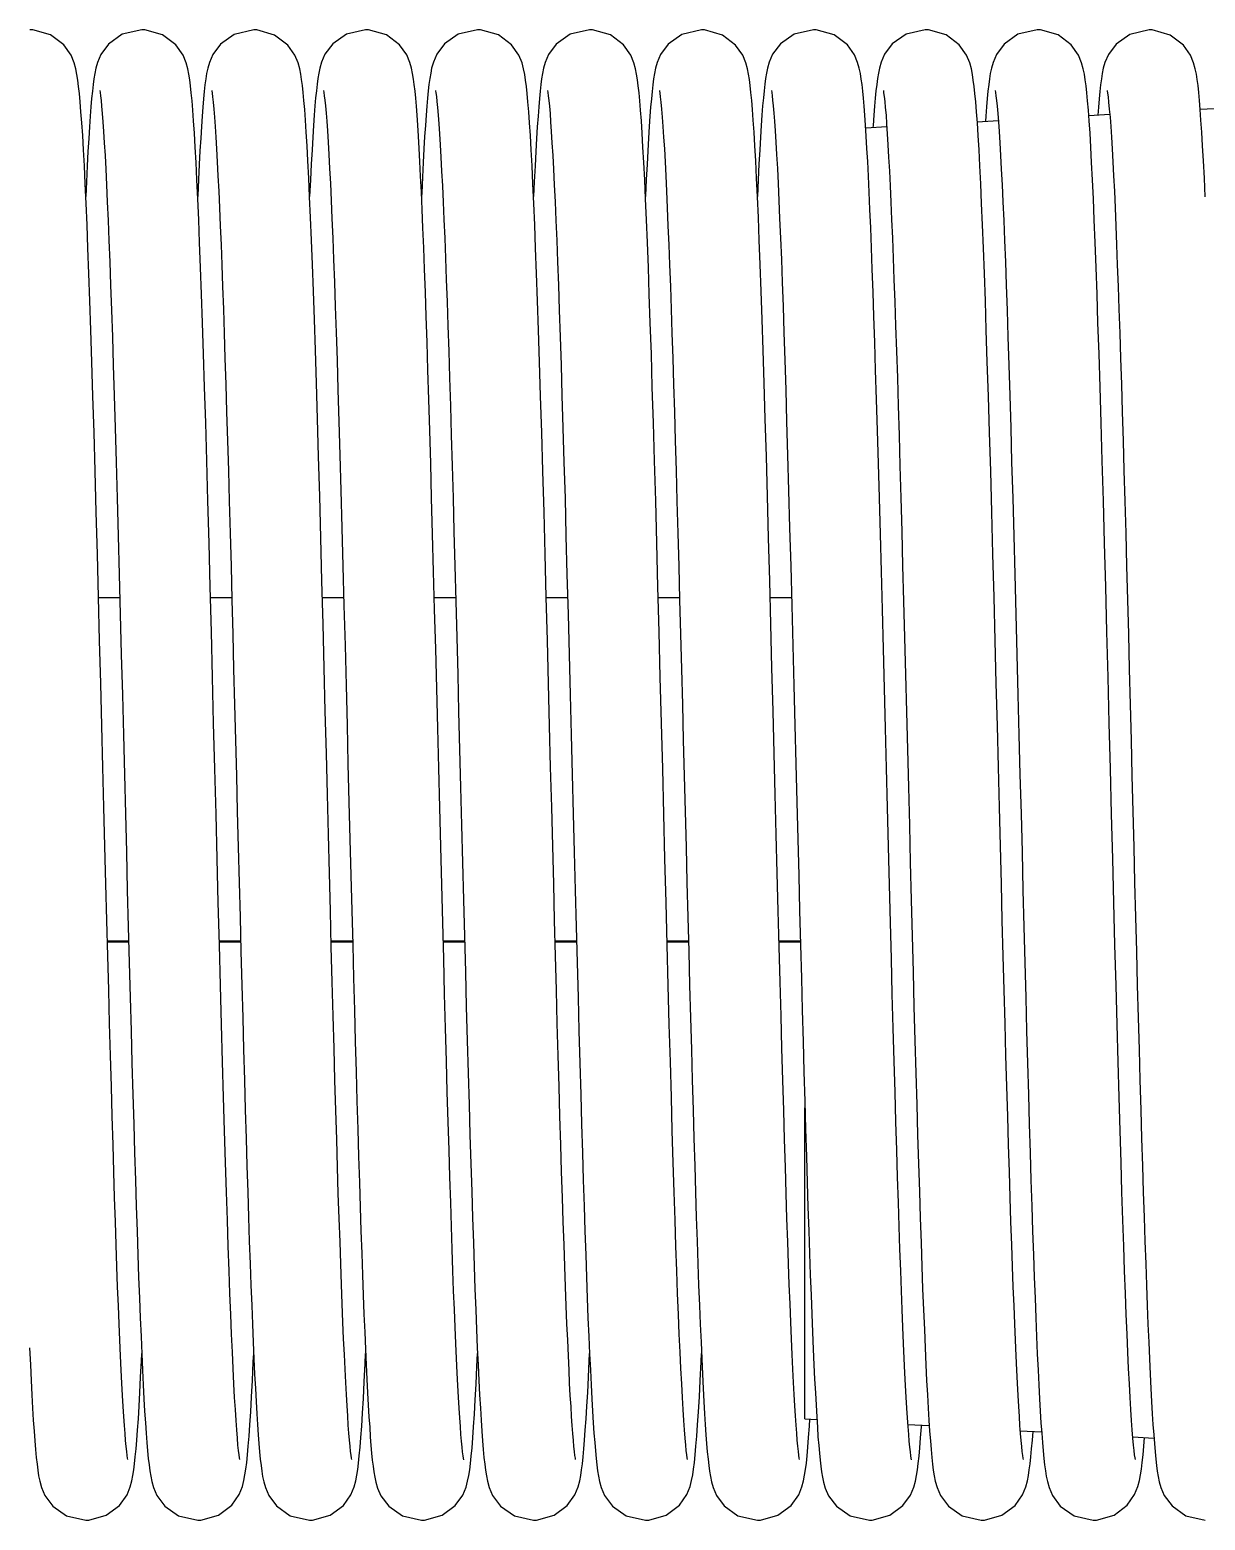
# Model space of a CAD drawing. Header units: millimetres. Extents: x 21899 to 38731, y -5425 to 3612.
# Drawn here: x 32028.3 to 32112.3, y 3128.8 to 3235.3 of the extents above; entities that cross this region are included whole.
import ezdxf

# ---------------------------------------------------------------- set-up
doc = ezdxf.new("R2010")
doc.units = ezdxf.units.MM

msp = doc.modelspace()

# ---------------------------------------------------------------- linework, layer by layer
at = {"color": 7, "linetype": 'Continuous'}
for p, q in [((32104.02, 3229.13), (32105.52, 3229.21)), ((32111.99, 3229.57), (32113.48, 3229.65)), ((32088.08, 3228.24), (32089.59, 3228.33)), ((32096.05, 3228.68), (32097.56, 3228.77)), ((32096.66, 3229.07), (32096.63, 3228.72)), ((32033.25, 3194.69), (32034.78, 3194.69)), ((32041.25, 3194.69), (32042.78, 3194.69)), ((32049.25, 3194.69), (32050.78, 3194.69)), ((32057.25, 3194.69), (32058.78, 3194.69)), ((32065.25, 3194.69), (32066.78, 3194.69)), ((32073.25, 3194.69), (32074.78, 3194.69)), ((32081.25, 3194.69), (32082.78, 3194.69)), ((32033.88, 3170.08), (32035.41, 3170.08)), ((32041.88, 3170.08), (32043.41, 3170.08)), ((32049.88, 3170.08), (32051.41, 3170.08)), ((32057.88, 3170.08), (32059.41, 3170.08)), ((32065.88, 3170.08), (32067.41, 3170.08)), ((32073.88, 3170.08), (32075.41, 3170.08)), ((32081.88, 3170.08), (32083.41, 3170.08)), ((32083.74, 3136), (32083.74, 3158.22)), ((32083.74, 3136), (32084.59, 3135.95)), ((32084, 3134.66), (32084.06, 3135.47)), ((32084.06, 3135.47), (32084.09, 3135.98)), ((32091.1, 3135.59), (32092.62, 3135.51)), ((32099.13, 3135.14), (32100.65, 3135.06)), ((32099.99, 3134.47), (32100.04, 3135.09)), ((32107.17, 3134.7), (32108.68, 3134.61))]:
    msp.add_line(p, q, dxfattribs=at)
at = {"color": 9, "linetype": 'Continuous'}
for p, q in [((32033.88, 3170.15), (32035.41, 3170.15)), ((32041.88, 3170.15), (32043.41, 3170.15)), ((32049.88, 3170.15), (32051.41, 3170.15)), ((32057.88, 3170.15), (32059.41, 3170.15)), ((32065.88, 3170.15), (32067.41, 3170.15)), ((32073.88, 3170.15), (32075.41, 3170.15)), ((32081.88, 3170.15), (32083.41, 3170.15))]:
    msp.add_line(p, q, dxfattribs=at)
at = {"color": 7, "linetype": 'Continuous'}
for points in [[(32035.35, 3133.08), (32035.33, 3133.18), (32035.3, 3133.38), (32035.27, 3133.66), (32035.23, 3134.02), (32035.19, 3134.45), (32035.15, 3134.95), (32035.1, 3135.52), (32035.06, 3136.16), (32035.02, 3136.88), (32034.97, 3137.67), (32034.92, 3138.53), (32034.88, 3139.48), (32034.83, 3140.5), (32034.78, 3141.61), (32034.73, 3142.79), (32034.68, 3144.07), (32034.62, 3145.43), (32034.57, 3146.88), (32034.52, 3148.42), (32034.46, 3150.07), (32034.4, 3151.81), (32034.35, 3153.64), (32034.29, 3155.58), (32034.23, 3157.61), (32034.17, 3159.74), (32034.1, 3161.95), (32034.04, 3164.24), (32033.98, 3166.62), (32033.91, 3169.07), (32033.84, 3171.6), (32033.78, 3174.22), (32033.71, 3176.91), (32033.64, 3179.7), (32033.56, 3182.56), (32033.49, 3185.51), (32033.41, 3188.53), (32033.33, 3191.61), (32033.25, 3194.71), (32033.17, 3197.78), (32033.09, 3200.79), (32033.01, 3203.7), (32032.93, 3206.47), (32032.85, 3209.08), (32032.77, 3211.52), (32032.7, 3213.78), (32032.63, 3215.88), (32032.56, 3217.83), (32032.49, 3219.64), (32032.43, 3221.31), (32032.36, 3222.85), (32032.3, 3224.25), (32032.24, 3225.52), (32032.18, 3226.67), (32032.12, 3227.69), (32032.06, 3228.6), (32032, 3229.4), (32031.94, 3230.1), (32031.89, 3230.7), (32031.83, 3231.21), (32031.77, 3231.66), (32031.71, 3232.06), (32031.63, 3232.45), (32031.52, 3232.88), (32031.29, 3233.43), (32030.77, 3234.17), (32029.83, 3234.88), (32028.56, 3235.24), (32028.34, 3235.25)], [(32036.34, 3235.25), (32034.95, 3234.93), (32033.97, 3234.23), (32033.42, 3233.48), (32033.18, 3232.92), (32033.06, 3232.5), (32032.98, 3232.13), (32032.92, 3231.75), (32032.87, 3231.33), (32032.81, 3230.86), (32032.76, 3230.33), (32032.71, 3229.74), (32032.66, 3229.07)], [(32039.99, 3229.51), (32039.94, 3230.18), (32039.88, 3230.75), (32039.83, 3231.25), (32039.77, 3231.68), (32039.71, 3232.08), (32039.63, 3232.46), (32039.51, 3232.9), (32039.29, 3233.44), (32038.77, 3234.17), (32037.83, 3234.88), (32036.56, 3235.24), (32036.34, 3235.25)], [(32044.34, 3235.25), (32042.95, 3234.92), (32041.97, 3234.23), (32041.42, 3233.48), (32041.18, 3232.92), (32041.06, 3232.5), (32040.98, 3232.12), (32040.92, 3231.74), (32040.86, 3231.32), (32040.81, 3230.85), (32040.76, 3230.32), (32040.71, 3229.73), (32040.66, 3229.07)], [(32047.99, 3229.55), (32047.93, 3230.21), (32047.88, 3230.77), (32047.83, 3231.26), (32047.77, 3231.69), (32047.71, 3232.08), (32047.63, 3232.47), (32047.51, 3232.9), (32047.29, 3233.43), (32046.78, 3234.16), (32045.84, 3234.87), (32044.56, 3235.24), (32044.34, 3235.25)], [(32052.34, 3235.25), (32050.97, 3234.94), (32049.99, 3234.25), (32049.43, 3233.51), (32049.19, 3232.94), (32049.07, 3232.52), (32048.99, 3232.15), (32048.93, 3231.78), (32048.87, 3231.36), (32048.82, 3230.9), (32048.77, 3230.39), (32048.71, 3229.81), (32048.66, 3229.15)], [(32056.02, 3229.15), (32055.97, 3229.79), (32055.92, 3230.36), (32055.87, 3230.87), (32055.82, 3231.33), (32055.76, 3231.73), (32055.7, 3232.12), (32055.62, 3232.5), (32055.5, 3232.92), (32055.28, 3233.45), (32054.77, 3234.18), (32053.83, 3234.88), (32052.55, 3235.24), (32052.34, 3235.25)], [(32060.34, 3235.25), (32058.96, 3234.93), (32057.98, 3234.24), (32057.43, 3233.5), (32057.19, 3232.94), (32057.06, 3232.52), (32056.99, 3232.14), (32056.92, 3231.76), (32056.87, 3231.35), (32056.81, 3230.89), (32056.76, 3230.37), (32056.71, 3229.79), (32056.66, 3229.14)], [(32067.35, 3133.08), (32067.33, 3133.18), (32067.3, 3133.38), (32067.27, 3133.66), (32067.23, 3134.02), (32067.19, 3134.45), (32067.15, 3134.95), (32067.1, 3135.52), (32067.06, 3136.16), (32067.02, 3136.88), (32066.97, 3137.67), (32066.92, 3138.53), (32066.88, 3139.48), (32066.83, 3140.5), (32066.78, 3141.61), (32066.73, 3142.79), (32066.68, 3144.07), (32066.62, 3145.43), (32066.57, 3146.88), (32066.52, 3148.42), (32066.46, 3150.07), (32066.4, 3151.81), (32066.35, 3153.64), (32066.29, 3155.58), (32066.23, 3157.61), (32066.17, 3159.74), (32066.1, 3161.95), (32066.04, 3164.24), (32065.98, 3166.62), (32065.91, 3169.07), (32065.84, 3171.6), (32065.78, 3174.22), (32065.71, 3176.91), (32065.64, 3179.7), (32065.56, 3182.56), (32065.49, 3185.51), (32065.41, 3188.53), (32065.33, 3191.61), (32065.25, 3194.71), (32065.17, 3197.78), (32065.09, 3200.79), (32065.01, 3203.7), (32064.93, 3206.47), (32064.85, 3209.08), (32064.77, 3211.52), (32064.7, 3213.78), (32064.63, 3215.88), (32064.56, 3217.83), (32064.49, 3219.64), (32064.43, 3221.31), (32064.36, 3222.85), (32064.3, 3224.25), (32064.24, 3225.52), (32064.18, 3226.67), (32064.12, 3227.69), (32064.06, 3228.6), (32064, 3229.4), (32063.94, 3230.1), (32063.89, 3230.7), (32063.83, 3231.21), (32063.77, 3231.66), (32063.71, 3232.06), (32063.63, 3232.45), (32063.52, 3232.88), (32063.29, 3233.43), (32062.77, 3234.17), (32061.83, 3234.88), (32060.56, 3235.24), (32060.34, 3235.25)], [(32068.34, 3235.25), (32066.95, 3234.93), (32065.97, 3234.23), (32065.42, 3233.48), (32065.18, 3232.92), (32065.06, 3232.5), (32064.98, 3232.13), (32064.92, 3231.75), (32064.87, 3231.33), (32064.81, 3230.86), (32064.76, 3230.33), (32064.71, 3229.74), (32064.66, 3229.07)], [(32071.99, 3229.51), (32071.94, 3230.18), (32071.88, 3230.75), (32071.83, 3231.25), (32071.77, 3231.68), (32071.71, 3232.08), (32071.63, 3232.46), (32071.51, 3232.9), (32071.29, 3233.44), (32070.77, 3234.17), (32069.83, 3234.88), (32068.56, 3235.24), (32068.34, 3235.25)], [(32076.34, 3235.25), (32074.95, 3234.92), (32073.97, 3234.23), (32073.42, 3233.48), (32073.18, 3232.92), (32073.06, 3232.5), (32072.98, 3232.12), (32072.92, 3231.74), (32072.86, 3231.32), (32072.81, 3230.85), (32072.76, 3230.32), (32072.71, 3229.73), (32072.66, 3229.07)], [(32079.99, 3229.55), (32079.93, 3230.21), (32079.88, 3230.77), (32079.83, 3231.26), (32079.77, 3231.69), (32079.71, 3232.08), (32079.63, 3232.47), (32079.51, 3232.9), (32079.29, 3233.43), (32078.78, 3234.16), (32077.84, 3234.87), (32076.56, 3235.24), (32076.34, 3235.25)], [(32084.34, 3235.25), (32082.97, 3234.94), (32081.99, 3234.25), (32081.43, 3233.51), (32081.19, 3232.94), (32081.07, 3232.52), (32080.99, 3232.15), (32080.93, 3231.78), (32080.87, 3231.36), (32080.82, 3230.9), (32080.77, 3230.39), (32080.71, 3229.81), (32080.66, 3229.15)], [(32088.02, 3229.15), (32087.97, 3229.79), (32087.92, 3230.36), (32087.87, 3230.87), (32087.82, 3231.33), (32087.76, 3231.73), (32087.7, 3232.12), (32087.62, 3232.5), (32087.5, 3232.92), (32087.28, 3233.45), (32086.77, 3234.18), (32085.83, 3234.88), (32084.55, 3235.24), (32084.34, 3235.25)], [(32092.34, 3235.25), (32090.96, 3234.93), (32089.98, 3234.24), (32089.43, 3233.5), (32089.19, 3232.94), (32089.06, 3232.52), (32088.99, 3232.14), (32088.92, 3231.76), (32088.87, 3231.35), (32088.81, 3230.89), (32088.76, 3230.37), (32088.71, 3229.79), (32088.66, 3229.14)], [(32099.35, 3133.08), (32099.33, 3133.18), (32099.3, 3133.38), (32099.27, 3133.66), (32099.23, 3134.02), (32099.19, 3134.45), (32099.15, 3134.95), (32099.1, 3135.52), (32099.06, 3136.16), (32099.02, 3136.88), (32098.97, 3137.67), (32098.92, 3138.53), (32098.88, 3139.48), (32098.83, 3140.5), (32098.78, 3141.61), (32098.73, 3142.79), (32098.68, 3144.07), (32098.62, 3145.43), (32098.57, 3146.88), (32098.52, 3148.42), (32098.46, 3150.07), (32098.4, 3151.81), (32098.35, 3153.64), (32098.29, 3155.58), (32098.23, 3157.61), (32098.17, 3159.74), (32098.1, 3161.95), (32098.04, 3164.24), (32097.98, 3166.62), (32097.91, 3169.07), (32097.84, 3171.6), (32097.78, 3174.22), (32097.71, 3176.91), (32097.64, 3179.7), (32097.56, 3182.56), (32097.49, 3185.51), (32097.41, 3188.53), (32097.33, 3191.61), (32097.25, 3194.71), (32097.17, 3197.78), (32097.09, 3200.79), (32097.01, 3203.7), (32096.93, 3206.47), (32096.85, 3209.08), (32096.77, 3211.52), (32096.7, 3213.78), (32096.63, 3215.88), (32096.56, 3217.83), (32096.49, 3219.64), (32096.43, 3221.31), (32096.36, 3222.85), (32096.3, 3224.25), (32096.24, 3225.52), (32096.18, 3226.67), (32096.12, 3227.69), (32096.06, 3228.6), (32096, 3229.4), (32095.94, 3230.1), (32095.89, 3230.7), (32095.83, 3231.21), (32095.77, 3231.66), (32095.71, 3232.06), (32095.63, 3232.45), (32095.52, 3232.88), (32095.29, 3233.43), (32094.77, 3234.17), (32093.83, 3234.88), (32092.56, 3235.24), (32092.34, 3235.25)], [(32100.34, 3235.25), (32098.95, 3234.93), (32097.97, 3234.23), (32097.42, 3233.48), (32097.18, 3232.92), (32097.06, 3232.5), (32096.98, 3232.13), (32096.92, 3231.75), (32096.87, 3231.33), (32096.81, 3230.86), (32096.76, 3230.33), (32096.71, 3229.74), (32096.66, 3229.07)], [(32103.99, 3229.51), (32103.94, 3230.18), (32103.88, 3230.75), (32103.83, 3231.25), (32103.77, 3231.68), (32103.71, 3232.08), (32103.63, 3232.46), (32103.51, 3232.9), (32103.29, 3233.44), (32102.77, 3234.17), (32101.83, 3234.88), (32100.56, 3235.24), (32100.34, 3235.25)], [(32108.34, 3235.25), (32106.95, 3234.92), (32105.97, 3234.23), (32105.42, 3233.48), (32105.18, 3232.92), (32105.06, 3232.5), (32104.98, 3232.12), (32104.92, 3231.74), (32104.86, 3231.32), (32104.81, 3230.85), (32104.76, 3230.32), (32104.71, 3229.73), (32104.67, 3229.16)], [(32111.99, 3229.55), (32111.93, 3230.21), (32111.88, 3230.77), (32111.83, 3231.26), (32111.77, 3231.69), (32111.71, 3232.08), (32111.63, 3232.47), (32111.51, 3232.9), (32111.29, 3233.43), (32110.78, 3234.16), (32109.84, 3234.87), (32108.56, 3235.24), (32108.34, 3235.25)], [(32033.34, 3230.92), (32033.34, 3230.91), (32033.36, 3230.77), (32033.39, 3230.54), (32033.43, 3230.21), (32033.47, 3229.79), (32033.52, 3229.28), (32033.56, 3228.68), (32033.61, 3227.98), (32033.66, 3227.18), (32033.72, 3226.28), (32033.77, 3225.28), (32033.82, 3224.18), (32033.88, 3222.96), (32033.94, 3221.63), (32034, 3220.2), (32034.06, 3218.66), (32034.12, 3217), (32034.18, 3215.22), (32034.24, 3213.32), (32034.31, 3211.29), (32034.37, 3209.12), (32034.44, 3206.81), (32034.51, 3204.36), (32034.59, 3201.78), (32034.66, 3199.1), (32034.73, 3196.32), (32034.81, 3193.49), (32034.88, 3190.62), (32034.96, 3187.74), (32035.03, 3184.87), (32035.1, 3182.03), (32035.18, 3179.23), (32035.25, 3176.48), (32035.31, 3173.78), (32035.38, 3171.15), (32035.45, 3168.59), (32035.52, 3166.11), (32035.58, 3163.72), (32035.64, 3161.4), (32035.71, 3159.18), (32035.77, 3157.04), (32035.83, 3155), (32035.89, 3153.04), (32035.95, 3151.18), (32036.01, 3149.4), (32036.07, 3147.72), (32036.12, 3146.12), (32036.18, 3144.62), (32036.23, 3143.2), (32036.29, 3141.88), (32036.34, 3140.64), (32036.4, 3139.48), (32036.45, 3138.42), (32036.5, 3137.43), (32036.55, 3136.53), (32036.6, 3135.71), (32036.66, 3134.97)], [(32041.34, 3230.92), (32041.34, 3230.9), (32041.37, 3230.73), (32041.4, 3230.45), (32041.44, 3230.07), (32041.49, 3229.58), (32041.54, 3229.01), (32041.59, 3228.34), (32041.64, 3227.59), (32041.69, 3226.75), (32041.74, 3225.82), (32041.79, 3224.81), (32041.85, 3223.71), (32041.9, 3222.52), (32041.95, 3221.25), (32042.01, 3219.89), (32042.06, 3218.45), (32042.12, 3216.91), (32042.18, 3215.29), (32042.23, 3213.58), (32042.29, 3211.79), (32042.35, 3209.91), (32042.41, 3207.94), (32042.47, 3205.89), (32042.53, 3203.76), (32042.59, 3201.56), (32042.66, 3199.27), (32042.72, 3196.92), (32042.78, 3194.52), (32042.85, 3192.06), (32042.91, 3189.56), (32042.98, 3187.04), (32043.04, 3184.49), (32043.11, 3181.94), (32043.17, 3179.38), (32043.24, 3176.84), (32043.3, 3174.32), (32043.37, 3171.83), (32043.43, 3169.38), (32043.49, 3166.99), (32043.56, 3164.65), (32043.62, 3162.38), (32043.68, 3160.19), (32043.74, 3158.07), (32043.8, 3156.03), (32043.86, 3154.07), (32043.92, 3152.19), (32043.97, 3150.4), (32044.03, 3148.69), (32044.09, 3147.08), (32044.14, 3145.55), (32044.2, 3144.1), (32044.25, 3142.75), (32044.31, 3141.48), (32044.36, 3140.29), (32044.41, 3139.19), (32044.46, 3138.17), (32044.51, 3137.23), (32044.56, 3136.36), (32044.61, 3135.58), (32044.66, 3134.86)], [(32049.34, 3230.91), (32049.34, 3230.91), (32049.36, 3230.78), (32049.39, 3230.54), (32049.43, 3230.22), (32049.47, 3229.81), (32049.51, 3229.3), (32049.56, 3228.71), (32049.61, 3228.02), (32049.66, 3227.23), (32049.71, 3226.34), (32049.77, 3225.35), (32049.82, 3224.26), (32049.88, 3223.06), (32049.93, 3221.76), (32049.99, 3220.35), (32050.05, 3218.83), (32050.11, 3217.21), (32050.17, 3215.47), (32050.23, 3213.62), (32050.3, 3211.64), (32050.36, 3209.52), (32050.43, 3207.27), (32050.5, 3204.86), (32050.57, 3202.32), (32050.64, 3199.67), (32050.72, 3196.92), (32050.79, 3194.11), (32050.87, 3191.26), (32050.94, 3188.4), (32051.01, 3185.57), (32051.08, 3182.79), (32051.15, 3180.07), (32051.22, 3177.41), (32051.29, 3174.83), (32051.35, 3172.31), (32051.42, 3169.87), (32051.48, 3167.49), (32051.54, 3165.19), (32051.6, 3162.95), (32051.66, 3160.79), (32051.72, 3158.7), (32051.78, 3156.69), (32051.84, 3154.75), (32051.9, 3152.89), (32051.95, 3151.12), (32052.01, 3149.42), (32052.06, 3147.81), (32052.12, 3146.28), (32052.17, 3144.83), (32052.22, 3143.47), (32052.28, 3142.19), (32052.33, 3140.98), (32052.38, 3139.86), (32052.43, 3138.82), (32052.48, 3137.85), (32052.53, 3136.96), (32052.58, 3136.14), (32052.63, 3135.39), (32052.67, 3134.71), (32052.72, 3134.09), (32052.77, 3133.54), (32052.82, 3133.04), (32052.87, 3132.6), (32052.93, 3132.2), (32052.99, 3131.83), (32053.07, 3131.46), (32053.19, 3131.05), (32053.43, 3130.49), (32053.99, 3129.75), (32054.97, 3129.06), (32056.34, 3128.75)], [(32057.34, 3230.92), (32057.34, 3230.9), (32057.36, 3230.74), (32057.4, 3230.48), (32057.44, 3230.13), (32057.48, 3229.69), (32057.53, 3229.15), (32057.57, 3228.53), (32057.62, 3227.82), (32057.67, 3227.03), (32057.72, 3226.14), (32057.77, 3225.16), (32057.83, 3224.1), (32057.88, 3222.94), (32057.93, 3221.69), (32057.99, 3220.35), (32058.05, 3218.93), (32058.1, 3217.41), (32058.16, 3215.8), (32058.22, 3214.09), (32058.28, 3212.29), (32058.34, 3210.39), (32058.4, 3208.39), (32058.46, 3206.29), (32058.52, 3204.09), (32058.59, 3201.8), (32058.65, 3199.41), (32058.72, 3196.95), (32058.78, 3194.42), (32058.85, 3191.83), (32058.92, 3189.19), (32058.99, 3186.52), (32059.06, 3183.82), (32059.13, 3181.12), (32059.2, 3178.42), (32059.26, 3175.74), (32059.33, 3173.09), (32059.4, 3170.48), (32059.47, 3167.93), (32059.53, 3165.44), (32059.6, 3163.02), (32059.66, 3160.69), (32059.73, 3158.45), (32059.79, 3156.29), (32059.85, 3154.22), (32059.92, 3152.24), (32059.98, 3150.36), (32060.04, 3148.57), (32060.1, 3146.88), (32060.15, 3145.28), (32060.21, 3143.78), (32060.27, 3142.38), (32060.32, 3141.07), (32060.38, 3139.85), (32060.43, 3138.73), (32060.49, 3137.7), (32060.54, 3136.75), (32060.59, 3135.89), (32060.65, 3135.11), (32060.7, 3134.42)], [(32065.34, 3230.92), (32065.34, 3230.91), (32065.36, 3230.77), (32065.39, 3230.54), (32065.43, 3230.21), (32065.47, 3229.79), (32065.52, 3229.28), (32065.56, 3228.68), (32065.61, 3227.98), (32065.66, 3227.18), (32065.72, 3226.28), (32065.77, 3225.28), (32065.82, 3224.18), (32065.88, 3222.96), (32065.94, 3221.63), (32066, 3220.2), (32066.06, 3218.66), (32066.12, 3217), (32066.18, 3215.22), (32066.24, 3213.32), (32066.31, 3211.29), (32066.37, 3209.12), (32066.44, 3206.81), (32066.51, 3204.36), (32066.59, 3201.78), (32066.66, 3199.1), (32066.73, 3196.32), (32066.81, 3193.49), (32066.88, 3190.62), (32066.96, 3187.74), (32067.03, 3184.87), (32067.1, 3182.03), (32067.18, 3179.23), (32067.25, 3176.48), (32067.31, 3173.78), (32067.38, 3171.15), (32067.45, 3168.59), (32067.52, 3166.11), (32067.58, 3163.72), (32067.64, 3161.4), (32067.71, 3159.18), (32067.77, 3157.04), (32067.83, 3155), (32067.89, 3153.04), (32067.95, 3151.18), (32068.01, 3149.4), (32068.07, 3147.72), (32068.12, 3146.12), (32068.18, 3144.62), (32068.23, 3143.2), (32068.29, 3141.88), (32068.34, 3140.64), (32068.4, 3139.48), (32068.45, 3138.42), (32068.5, 3137.43), (32068.55, 3136.53), (32068.6, 3135.71), (32068.66, 3134.97)], [(32073.34, 3230.92), (32073.34, 3230.9), (32073.37, 3230.73), (32073.4, 3230.45), (32073.44, 3230.07), (32073.49, 3229.58), (32073.54, 3229.01), (32073.59, 3228.34), (32073.64, 3227.59), (32073.69, 3226.75), (32073.74, 3225.82), (32073.79, 3224.81), (32073.85, 3223.71), (32073.9, 3222.52), (32073.95, 3221.25), (32074.01, 3219.89), (32074.06, 3218.45), (32074.12, 3216.91), (32074.18, 3215.29), (32074.23, 3213.58), (32074.29, 3211.79), (32074.35, 3209.91), (32074.41, 3207.94), (32074.47, 3205.89), (32074.53, 3203.76), (32074.59, 3201.56), (32074.66, 3199.27), (32074.72, 3196.92), (32074.78, 3194.52), (32074.85, 3192.06), (32074.91, 3189.56), (32074.98, 3187.04), (32075.04, 3184.49), (32075.11, 3181.94), (32075.17, 3179.38), (32075.24, 3176.84), (32075.3, 3174.32), (32075.37, 3171.83), (32075.43, 3169.38), (32075.49, 3166.99), (32075.56, 3164.65), (32075.62, 3162.38), (32075.68, 3160.19), (32075.74, 3158.07), (32075.8, 3156.03), (32075.86, 3154.07), (32075.92, 3152.19), (32075.97, 3150.4), (32076.03, 3148.69), (32076.09, 3147.08), (32076.14, 3145.55), (32076.2, 3144.1), (32076.25, 3142.75), (32076.31, 3141.48), (32076.36, 3140.29), (32076.41, 3139.19), (32076.46, 3138.17), (32076.51, 3137.23), (32076.56, 3136.36), (32076.61, 3135.58), (32076.66, 3134.86)], [(32081.34, 3230.91), (32081.34, 3230.91), (32081.36, 3230.78), (32081.39, 3230.54), (32081.43, 3230.22), (32081.47, 3229.81), (32081.51, 3229.3), (32081.56, 3228.71), (32081.61, 3228.02), (32081.66, 3227.23), (32081.71, 3226.34), (32081.77, 3225.35), (32081.82, 3224.26), (32081.88, 3223.06), (32081.93, 3221.76), (32081.99, 3220.35), (32082.05, 3218.83), (32082.11, 3217.21), (32082.17, 3215.47), (32082.23, 3213.62), (32082.3, 3211.64), (32082.36, 3209.52), (32082.43, 3207.27), (32082.5, 3204.86), (32082.57, 3202.32), (32082.64, 3199.67), (32082.72, 3196.92), (32082.79, 3194.11), (32082.87, 3191.26), (32082.94, 3188.4), (32083.01, 3185.57), (32083.08, 3182.79), (32083.15, 3180.07), (32083.22, 3177.41), (32083.29, 3174.83), (32083.35, 3172.31), (32083.42, 3169.87), (32083.48, 3167.49), (32083.54, 3165.19), (32083.6, 3162.95), (32083.66, 3160.79), (32083.72, 3158.7)], [(32089.34, 3230.92), (32089.34, 3230.9), (32089.36, 3230.74), (32089.4, 3230.48), (32089.44, 3230.13), (32089.48, 3229.69), (32089.53, 3229.15), (32089.57, 3228.53), (32089.62, 3227.82), (32089.67, 3227.03), (32089.72, 3226.14), (32089.77, 3225.16), (32089.83, 3224.1), (32089.88, 3222.94), (32089.93, 3221.69), (32089.99, 3220.35), (32090.05, 3218.93), (32090.1, 3217.41), (32090.16, 3215.8), (32090.22, 3214.09), (32090.28, 3212.29), (32090.34, 3210.39), (32090.4, 3208.39), (32090.46, 3206.29), (32090.52, 3204.09), (32090.59, 3201.8), (32090.65, 3199.41), (32090.72, 3196.95), (32090.78, 3194.42), (32090.85, 3191.83), (32090.92, 3189.19), (32090.99, 3186.52), (32091.06, 3183.82), (32091.13, 3181.12), (32091.2, 3178.42), (32091.26, 3175.74), (32091.33, 3173.09), (32091.4, 3170.48), (32091.47, 3167.93), (32091.53, 3165.44), (32091.6, 3163.02), (32091.66, 3160.69), (32091.73, 3158.45), (32091.79, 3156.29), (32091.85, 3154.22), (32091.92, 3152.24), (32091.98, 3150.36), (32092.04, 3148.57), (32092.1, 3146.88), (32092.15, 3145.28), (32092.21, 3143.78), (32092.27, 3142.38), (32092.32, 3141.07), (32092.38, 3139.85), (32092.43, 3138.73), (32092.49, 3137.7), (32092.54, 3136.75), (32092.59, 3135.89), (32092.65, 3135.11), (32092.7, 3134.42)], [(32097.34, 3230.92), (32097.34, 3230.91), (32097.36, 3230.77), (32097.39, 3230.54), (32097.43, 3230.21), (32097.47, 3229.79), (32097.52, 3229.28), (32097.56, 3228.68), (32097.61, 3227.98), (32097.66, 3227.18), (32097.72, 3226.28), (32097.77, 3225.28), (32097.82, 3224.18), (32097.88, 3222.96), (32097.94, 3221.63), (32098, 3220.2), (32098.06, 3218.66), (32098.12, 3217), (32098.18, 3215.22), (32098.24, 3213.32), (32098.31, 3211.29), (32098.37, 3209.12), (32098.44, 3206.81), (32098.51, 3204.36), (32098.59, 3201.78), (32098.66, 3199.1), (32098.73, 3196.32), (32098.81, 3193.49), (32098.88, 3190.62), (32098.96, 3187.74), (32099.03, 3184.87), (32099.1, 3182.03), (32099.18, 3179.23), (32099.25, 3176.48), (32099.31, 3173.78), (32099.38, 3171.15), (32099.45, 3168.59), (32099.52, 3166.11), (32099.58, 3163.72), (32099.64, 3161.4), (32099.71, 3159.18), (32099.77, 3157.04), (32099.83, 3155), (32099.89, 3153.04), (32099.95, 3151.18), (32100.01, 3149.4), (32100.07, 3147.72), (32100.12, 3146.12), (32100.18, 3144.62), (32100.23, 3143.2), (32100.29, 3141.88), (32100.34, 3140.64), (32100.4, 3139.48), (32100.45, 3138.42), (32100.5, 3137.43), (32100.55, 3136.53), (32100.6, 3135.71), (32100.66, 3134.97)], [(32105.34, 3230.92), (32105.34, 3230.9), (32105.37, 3230.73), (32105.4, 3230.45), (32105.44, 3230.07), (32105.49, 3229.58), (32105.54, 3229.01), (32105.59, 3228.34), (32105.64, 3227.59), (32105.69, 3226.75), (32105.74, 3225.82), (32105.79, 3224.81), (32105.85, 3223.71), (32105.9, 3222.52), (32105.95, 3221.25), (32106.01, 3219.89), (32106.06, 3218.45), (32106.12, 3216.91), (32106.18, 3215.29), (32106.23, 3213.58), (32106.29, 3211.79), (32106.35, 3209.91), (32106.41, 3207.94), (32106.47, 3205.89), (32106.53, 3203.76), (32106.59, 3201.56), (32106.66, 3199.27), (32106.72, 3196.92), (32106.78, 3194.52), (32106.85, 3192.06), (32106.91, 3189.56), (32106.98, 3187.04), (32107.04, 3184.49), (32107.11, 3181.94), (32107.17, 3179.38), (32107.24, 3176.84), (32107.3, 3174.32), (32107.37, 3171.83), (32107.43, 3169.38), (32107.49, 3166.99), (32107.56, 3164.65), (32107.62, 3162.38), (32107.68, 3160.19), (32107.74, 3158.07), (32107.8, 3156.03), (32107.86, 3154.07), (32107.92, 3152.19), (32107.97, 3150.4), (32108.03, 3148.69), (32108.09, 3147.08), (32108.14, 3145.55), (32108.2, 3144.1), (32108.25, 3142.75), (32108.31, 3141.48), (32108.36, 3140.29), (32108.41, 3139.19), (32108.46, 3138.17), (32108.51, 3137.23), (32108.56, 3136.36), (32108.61, 3135.58), (32108.66, 3134.86)], [(32043.35, 3133.08), (32043.33, 3133.2), (32043.3, 3133.41), (32043.26, 3133.72), (32043.22, 3134.12), (32043.18, 3134.61), (32043.13, 3135.2), (32043.08, 3135.88), (32043.03, 3136.65), (32042.98, 3137.52), (32042.93, 3138.5), (32042.87, 3139.58), (32042.82, 3140.76), (32042.76, 3142.05), (32042.7, 3143.45), (32042.64, 3144.96), (32042.58, 3146.58), (32042.52, 3148.33), (32042.46, 3150.2), (32042.39, 3152.19), (32042.33, 3154.32), (32042.26, 3156.58), (32042.19, 3158.97), (32042.12, 3161.5), (32042.04, 3164.16), (32041.97, 3166.95), (32041.89, 3169.87), (32041.81, 3172.9), (32041.73, 3176.02), (32041.65, 3179.2), (32041.57, 3182.44), (32041.48, 3185.71), (32041.4, 3188.99), (32041.32, 3192.24), (32041.23, 3195.45), (32041.15, 3198.57), (32041.07, 3201.58), (32040.99, 3204.45), (32040.91, 3207.17), (32040.83, 3209.72), (32040.76, 3212.1), (32040.68, 3214.31), (32040.61, 3216.36), (32040.55, 3218.27), (32040.48, 3220.04), (32040.41, 3221.67), (32040.35, 3223.16), (32040.29, 3224.53), (32040.22, 3225.76), (32040.16, 3226.87), (32040.11, 3227.86), (32040.05, 3228.74), (32039.99, 3229.51)], [(32051.35, 3133.08), (32051.33, 3133.19), (32051.3, 3133.39), (32051.27, 3133.67), (32051.23, 3134.03), (32051.19, 3134.47), (32051.15, 3134.97), (32051.1, 3135.55), (32051.06, 3136.2), (32051.01, 3136.92), (32050.97, 3137.72), (32050.92, 3138.6), (32050.87, 3139.55), (32050.82, 3140.59), (32050.77, 3141.71), (32050.72, 3142.91), (32050.67, 3144.21), (32050.62, 3145.59), (32050.56, 3147.07), (32050.51, 3148.65), (32050.45, 3150.32), (32050.39, 3152.1), (32050.34, 3153.98), (32050.28, 3155.95), (32050.22, 3158.03), (32050.15, 3160.19), (32050.09, 3162.45), (32050.03, 3164.79), (32049.96, 3167.21), (32049.89, 3169.71), (32049.83, 3172.3), (32049.76, 3174.98), (32049.69, 3177.75), (32049.61, 3180.6), (32049.54, 3183.54), (32049.46, 3186.56), (32049.38, 3189.65), (32049.3, 3192.77), (32049.22, 3195.88), (32049.14, 3198.94), (32049.06, 3201.92), (32048.98, 3204.77), (32048.9, 3207.46), (32048.82, 3209.99), (32048.75, 3212.35), (32048.68, 3214.54), (32048.61, 3216.58), (32048.54, 3218.47), (32048.47, 3220.22), (32048.41, 3221.84), (32048.34, 3223.31), (32048.28, 3224.66), (32048.22, 3225.88), (32048.16, 3226.97), (32048.1, 3227.94), (32048.04, 3228.8), (32047.99, 3229.55)], [(32048.66, 3229.15), (32048.61, 3228.41), (32048.56, 3227.59), (32048.51, 3226.68), (32048.45, 3225.66), (32048.4, 3224.54), (32048.34, 3223.33)], [(32059.35, 3133.07), (32059.33, 3133.18), (32059.3, 3133.36), (32059.27, 3133.63), (32059.23, 3133.98), (32059.19, 3134.4), (32059.15, 3134.88), (32059.11, 3135.44), (32059.07, 3136.06), (32059.02, 3136.76), (32058.98, 3137.53), (32058.93, 3138.37), (32058.88, 3139.29), (32058.84, 3140.3), (32058.79, 3141.38), (32058.74, 3142.55), (32058.69, 3143.8), (32058.63, 3145.15), (32058.58, 3146.58), (32058.53, 3148.11), (32058.47, 3149.73), (32058.42, 3151.45), (32058.36, 3153.27), (32058.3, 3155.19), (32058.24, 3157.21), (32058.18, 3159.33), (32058.11, 3161.56), (32058.05, 3163.9), (32057.98, 3166.33), (32057.92, 3168.86), (32057.85, 3171.47), (32057.78, 3174.15), (32057.71, 3176.89), (32057.64, 3179.68), (32057.57, 3182.5), (32057.49, 3185.35), (32057.42, 3188.19), (32057.35, 3191.02), (32057.27, 3193.82), (32057.2, 3196.55), (32057.13, 3199.22), (32057.06, 3201.8), (32056.99, 3204.27), (32056.92, 3206.62), (32056.86, 3208.84), (32056.79, 3210.94), (32056.73, 3212.92), (32056.67, 3214.77), (32056.61, 3216.51), (32056.55, 3218.15), (32056.49, 3219.68), (32056.44, 3221.1), (32056.38, 3222.42), (32056.33, 3223.65), (32056.27, 3224.79), (32056.22, 3225.83), (32056.17, 3226.78), (32056.12, 3227.65), (32056.07, 3228.44), (32056.02, 3229.15)], [(32056.66, 3229.14), (32056.61, 3228.42), (32056.56, 3227.62), (32056.51, 3226.74), (32056.46, 3225.77), (32056.41, 3224.72), (32056.35, 3223.58), (32056.34, 3223.33)], [(32075.35, 3133.08), (32075.33, 3133.2), (32075.3, 3133.41), (32075.26, 3133.72), (32075.22, 3134.12), (32075.18, 3134.61), (32075.13, 3135.2), (32075.08, 3135.88), (32075.03, 3136.65), (32074.98, 3137.52), (32074.93, 3138.5), (32074.87, 3139.58), (32074.82, 3140.76), (32074.76, 3142.05), (32074.7, 3143.45), (32074.64, 3144.96), (32074.58, 3146.58), (32074.52, 3148.33), (32074.46, 3150.2), (32074.39, 3152.19), (32074.33, 3154.32), (32074.26, 3156.58), (32074.19, 3158.97), (32074.12, 3161.5), (32074.04, 3164.16), (32073.97, 3166.95), (32073.89, 3169.87), (32073.81, 3172.9), (32073.73, 3176.02), (32073.65, 3179.2), (32073.57, 3182.44), (32073.48, 3185.71), (32073.4, 3188.99), (32073.32, 3192.24), (32073.23, 3195.45), (32073.15, 3198.57), (32073.07, 3201.58), (32072.99, 3204.45), (32072.91, 3207.17), (32072.83, 3209.72), (32072.76, 3212.1), (32072.68, 3214.31), (32072.61, 3216.36), (32072.55, 3218.27), (32072.48, 3220.04), (32072.41, 3221.67), (32072.35, 3223.16), (32072.29, 3224.53), (32072.22, 3225.76), (32072.16, 3226.87), (32072.11, 3227.86), (32072.05, 3228.74), (32071.99, 3229.51)], [(32083.35, 3133.08), (32083.33, 3133.19), (32083.3, 3133.39), (32083.27, 3133.67), (32083.23, 3134.03), (32083.19, 3134.47), (32083.15, 3134.97), (32083.1, 3135.55), (32083.06, 3136.2), (32083.01, 3136.92), (32082.97, 3137.72), (32082.92, 3138.6), (32082.87, 3139.55), (32082.82, 3140.59), (32082.77, 3141.71), (32082.72, 3142.91), (32082.67, 3144.21), (32082.62, 3145.59), (32082.56, 3147.07), (32082.51, 3148.65), (32082.45, 3150.32), (32082.39, 3152.1), (32082.34, 3153.98), (32082.28, 3155.95), (32082.22, 3158.03), (32082.15, 3160.19), (32082.09, 3162.45), (32082.03, 3164.79), (32081.96, 3167.21), (32081.89, 3169.71), (32081.83, 3172.3), (32081.76, 3174.98), (32081.69, 3177.75), (32081.61, 3180.6), (32081.54, 3183.54), (32081.46, 3186.56), (32081.38, 3189.65), (32081.3, 3192.77), (32081.22, 3195.88), (32081.14, 3198.94), (32081.06, 3201.92), (32080.98, 3204.77), (32080.9, 3207.46), (32080.82, 3209.99), (32080.75, 3212.35), (32080.68, 3214.54), (32080.61, 3216.58), (32080.54, 3218.47), (32080.47, 3220.22), (32080.41, 3221.84), (32080.34, 3223.31), (32080.28, 3224.66), (32080.22, 3225.88), (32080.16, 3226.97), (32080.1, 3227.94), (32080.04, 3228.8), (32079.99, 3229.55)], [(32080.66, 3229.15), (32080.61, 3228.41), (32080.56, 3227.59), (32080.51, 3226.68), (32080.45, 3225.66), (32080.4, 3224.54), (32080.34, 3223.33)], [(32091.35, 3133.07), (32091.33, 3133.18), (32091.3, 3133.36), (32091.27, 3133.63), (32091.23, 3133.98), (32091.19, 3134.4), (32091.15, 3134.88), (32091.11, 3135.44), (32091.07, 3136.06), (32091.02, 3136.76), (32090.98, 3137.53), (32090.93, 3138.37), (32090.88, 3139.29), (32090.84, 3140.3), (32090.79, 3141.38), (32090.74, 3142.55), (32090.69, 3143.8), (32090.63, 3145.15), (32090.58, 3146.58), (32090.53, 3148.11), (32090.47, 3149.73), (32090.42, 3151.45), (32090.36, 3153.27), (32090.3, 3155.19), (32090.24, 3157.21), (32090.18, 3159.33), (32090.11, 3161.56), (32090.05, 3163.9), (32089.98, 3166.33), (32089.92, 3168.86), (32089.85, 3171.47), (32089.78, 3174.15), (32089.71, 3176.89), (32089.64, 3179.68), (32089.57, 3182.5), (32089.49, 3185.35), (32089.42, 3188.19), (32089.35, 3191.02), (32089.27, 3193.82), (32089.2, 3196.55), (32089.13, 3199.22), (32089.06, 3201.8), (32088.99, 3204.27), (32088.92, 3206.62), (32088.86, 3208.84), (32088.79, 3210.94), (32088.73, 3212.92), (32088.67, 3214.77), (32088.61, 3216.51), (32088.55, 3218.15), (32088.49, 3219.68), (32088.44, 3221.1), (32088.38, 3222.42), (32088.33, 3223.65), (32088.27, 3224.79), (32088.22, 3225.83), (32088.17, 3226.78), (32088.12, 3227.65), (32088.07, 3228.44), (32088.02, 3229.15)], [(32088.66, 3229.14), (32088.61, 3228.42), (32088.6, 3228.27)], [(32107.35, 3133.08), (32107.33, 3133.2), (32107.3, 3133.41), (32107.26, 3133.72), (32107.22, 3134.12), (32107.18, 3134.61), (32107.13, 3135.2), (32107.08, 3135.88), (32107.03, 3136.65), (32106.98, 3137.52), (32106.93, 3138.5), (32106.87, 3139.58), (32106.82, 3140.76), (32106.76, 3142.05), (32106.7, 3143.45), (32106.64, 3144.96), (32106.58, 3146.58), (32106.52, 3148.33), (32106.46, 3150.2), (32106.39, 3152.19), (32106.33, 3154.32), (32106.26, 3156.58), (32106.19, 3158.97), (32106.12, 3161.5), (32106.04, 3164.16), (32105.97, 3166.95), (32105.89, 3169.87), (32105.81, 3172.9), (32105.73, 3176.02), (32105.65, 3179.2), (32105.57, 3182.44), (32105.48, 3185.71), (32105.4, 3188.99), (32105.32, 3192.24), (32105.23, 3195.45), (32105.15, 3198.57), (32105.07, 3201.58), (32104.99, 3204.45), (32104.91, 3207.17), (32104.83, 3209.72), (32104.76, 3212.1), (32104.68, 3214.31), (32104.61, 3216.36), (32104.55, 3218.27), (32104.48, 3220.04), (32104.41, 3221.67), (32104.35, 3223.16), (32104.29, 3224.53), (32104.22, 3225.76), (32104.16, 3226.87), (32104.11, 3227.86), (32104.05, 3228.74), (32103.99, 3229.51)], [(32112.34, 3223.31), (32112.28, 3224.66), (32112.22, 3225.88), (32112.16, 3226.97), (32112.1, 3227.94), (32112.04, 3228.8), (32111.99, 3229.55)], [(32032.66, 3229.07), (32032.61, 3228.32), (32032.55, 3227.49), (32032.5, 3226.56), (32032.45, 3225.53), (32032.39, 3224.39), (32032.34, 3223.33)], [(32040.66, 3229.07), (32040.61, 3228.33), (32040.56, 3227.51), (32040.5, 3226.61), (32040.45, 3225.63), (32040.4, 3224.55), (32040.34, 3223.38), (32040.34, 3223.33)], [(32064.66, 3229.07), (32064.61, 3228.32), (32064.55, 3227.49), (32064.5, 3226.56), (32064.45, 3225.53), (32064.39, 3224.39), (32064.34, 3223.33)], [(32072.66, 3229.07), (32072.61, 3228.33), (32072.56, 3227.51), (32072.5, 3226.61), (32072.45, 3225.63), (32072.4, 3224.55), (32072.34, 3223.38), (32072.34, 3223.33)], [(32083.72, 3158.7), (32083.78, 3156.69), (32083.84, 3154.75), (32083.9, 3152.89), (32083.95, 3151.12), (32084.01, 3149.42), (32084.06, 3147.81), (32084.12, 3146.28), (32084.17, 3144.83), (32084.22, 3143.47), (32084.28, 3142.19), (32084.33, 3140.98), (32084.38, 3139.86), (32084.43, 3138.82), (32084.48, 3137.85), (32084.53, 3136.96), (32084.58, 3136.14), (32084.63, 3135.39)], [(32028.32, 3141.07), (32028.38, 3139.85), (32028.43, 3138.73), (32028.49, 3137.7), (32028.54, 3136.75), (32028.59, 3135.89), (32028.65, 3135.11), (32028.7, 3134.42)], [(32035.99, 3134.47), (32036.04, 3135.19), (32036.1, 3135.99), (32036.15, 3136.89), (32036.21, 3137.87), (32036.26, 3138.96), (32036.32, 3140.14), (32036.34, 3140.67)], [(32044.01, 3134.75), (32044.07, 3135.57), (32044.13, 3136.5), (32044.19, 3137.56), (32044.25, 3138.74), (32044.31, 3140.06), (32044.34, 3140.67)], [(32052, 3134.66), (32052.06, 3135.47), (32052.12, 3136.4), (32052.18, 3137.45), (32052.24, 3138.63), (32052.31, 3139.95), (32052.34, 3140.67)], [(32060, 3134.63), (32060.06, 3135.42), (32060.12, 3136.32), (32060.18, 3137.34), (32060.24, 3138.47), (32060.3, 3139.74), (32060.34, 3140.67)], [(32067.99, 3134.47), (32068.04, 3135.19), (32068.1, 3135.99), (32068.15, 3136.89), (32068.21, 3137.87), (32068.26, 3138.96), (32068.32, 3140.14), (32068.34, 3140.67)], [(32076.01, 3134.75), (32076.07, 3135.57), (32076.13, 3136.5), (32076.19, 3137.56), (32076.25, 3138.74), (32076.31, 3140.06), (32076.34, 3140.67)], [(32084.63, 3135.39), (32084.67, 3134.71), (32084.72, 3134.09), (32084.77, 3133.54), (32084.82, 3133.04), (32084.87, 3132.6), (32084.93, 3132.2), (32084.99, 3131.83), (32085.07, 3131.46), (32085.19, 3131.05), (32085.43, 3130.49), (32085.99, 3129.75), (32086.97, 3129.06), (32088.34, 3128.75)], [(32092, 3134.63), (32092.06, 3135.42), (32092.07, 3135.54)], [(32028.7, 3134.42), (32028.75, 3133.79), (32028.8, 3133.24), (32028.86, 3132.75), (32028.91, 3132.32), (32028.97, 3131.92), (32029.05, 3131.53), (32029.18, 3131.09), (32029.42, 3130.51), (32029.99, 3129.75), (32030.97, 3129.06), (32032.34, 3128.75)], [(32032.34, 3128.75), (32032.56, 3128.76), (32033.81, 3129.11), (32034.75, 3129.81), (32035.29, 3130.56), (32035.52, 3131.14), (32035.64, 3131.56), (32035.71, 3131.95), (32035.77, 3132.34), (32035.83, 3132.78), (32035.88, 3133.27), (32035.94, 3133.84), (32035.99, 3134.47)], [(32036.66, 3134.97), (32036.71, 3134.3), (32036.76, 3133.7), (32036.81, 3133.17), (32036.86, 3132.7), (32036.92, 3132.28), (32036.98, 3131.89), (32037.06, 3131.51), (32037.18, 3131.08), (32037.42, 3130.51), (32037.98, 3129.76), (32038.97, 3129.07), (32040.34, 3128.75)], [(32040.34, 3128.75), (32040.57, 3128.76), (32041.83, 3129.12), (32042.77, 3129.83), (32043.3, 3130.58), (32043.53, 3131.15), (32043.64, 3131.59), (32043.72, 3131.98), (32043.78, 3132.4), (32043.84, 3132.87), (32043.9, 3133.41), (32043.95, 3134.03), (32044.01, 3134.75)], [(32044.66, 3134.86), (32044.71, 3134.22), (32044.76, 3133.64), (32044.81, 3133.12), (32044.87, 3132.66), (32044.92, 3132.25), (32044.98, 3131.87), (32045.06, 3131.5), (32045.18, 3131.08), (32045.42, 3130.52), (32045.97, 3129.77), (32046.95, 3129.07), (32048.34, 3128.75)], [(32048.34, 3128.75), (32048.55, 3128.76), (32049.81, 3129.11), (32050.75, 3129.81), (32051.29, 3130.56), (32051.52, 3131.13), (32051.64, 3131.57), (32051.71, 3131.96), (32051.78, 3132.37), (32051.84, 3132.83), (32051.89, 3133.36), (32051.95, 3133.96), (32052, 3134.66)], [(32056.34, 3128.75), (32056.55, 3128.76), (32057.8, 3129.11), (32058.74, 3129.8), (32059.28, 3130.55), (32059.52, 3131.12), (32059.63, 3131.55), (32059.71, 3131.95), (32059.78, 3132.35), (32059.83, 3132.81), (32059.89, 3133.33), (32059.95, 3133.93), (32060, 3134.63)], [(32060.7, 3134.42), (32060.75, 3133.79), (32060.8, 3133.24), (32060.86, 3132.75), (32060.91, 3132.32), (32060.97, 3131.92), (32061.05, 3131.53), (32061.18, 3131.09), (32061.42, 3130.51), (32061.99, 3129.75), (32062.97, 3129.06), (32064.34, 3128.75)], [(32064.34, 3128.75), (32064.56, 3128.76), (32065.81, 3129.11), (32066.75, 3129.81), (32067.29, 3130.56), (32067.52, 3131.14), (32067.64, 3131.56), (32067.71, 3131.95), (32067.77, 3132.34), (32067.83, 3132.78), (32067.88, 3133.27), (32067.94, 3133.84), (32067.99, 3134.47)], [(32068.66, 3134.97), (32068.71, 3134.3), (32068.76, 3133.7), (32068.81, 3133.17), (32068.86, 3132.7), (32068.92, 3132.28), (32068.98, 3131.89), (32069.06, 3131.51), (32069.18, 3131.08), (32069.42, 3130.51), (32069.98, 3129.76), (32070.97, 3129.07), (32072.34, 3128.75)], [(32072.34, 3128.75), (32072.57, 3128.76), (32073.83, 3129.12), (32074.77, 3129.83), (32075.3, 3130.58), (32075.53, 3131.15), (32075.64, 3131.59), (32075.72, 3131.98), (32075.78, 3132.4), (32075.84, 3132.87), (32075.9, 3133.41), (32075.95, 3134.03), (32076.01, 3134.75)], [(32076.66, 3134.86), (32076.71, 3134.22), (32076.76, 3133.64), (32076.81, 3133.12), (32076.87, 3132.66), (32076.92, 3132.25), (32076.98, 3131.87), (32077.06, 3131.5), (32077.18, 3131.08), (32077.42, 3130.52), (32077.97, 3129.77), (32078.95, 3129.07), (32080.34, 3128.75)], [(32080.34, 3128.75), (32080.55, 3128.76), (32081.81, 3129.11), (32082.75, 3129.81), (32083.29, 3130.56), (32083.52, 3131.13), (32083.64, 3131.57), (32083.71, 3131.96), (32083.78, 3132.37), (32083.84, 3132.83), (32083.89, 3133.36), (32083.95, 3133.96), (32084, 3134.66)], [(32088.34, 3128.75), (32088.55, 3128.76), (32089.8, 3129.11), (32090.74, 3129.8), (32091.28, 3130.55), (32091.52, 3131.12), (32091.63, 3131.55), (32091.71, 3131.95), (32091.78, 3132.35), (32091.83, 3132.81), (32091.89, 3133.33), (32091.95, 3133.93), (32092, 3134.63)], [(32092.7, 3134.42), (32092.75, 3133.79), (32092.8, 3133.24), (32092.86, 3132.75), (32092.91, 3132.32), (32092.97, 3131.92), (32093.05, 3131.53), (32093.18, 3131.09), (32093.42, 3130.51), (32093.99, 3129.75), (32094.97, 3129.06), (32096.34, 3128.75)], [(32096.34, 3128.75), (32096.56, 3128.76), (32097.81, 3129.11), (32098.75, 3129.81), (32099.29, 3130.56), (32099.52, 3131.14), (32099.64, 3131.56), (32099.71, 3131.95), (32099.77, 3132.34), (32099.83, 3132.78), (32099.88, 3133.27), (32099.94, 3133.84), (32099.99, 3134.47)], [(32100.66, 3134.97), (32100.71, 3134.3), (32100.76, 3133.7), (32100.81, 3133.17), (32100.86, 3132.7), (32100.92, 3132.28), (32100.98, 3131.89), (32101.06, 3131.51), (32101.18, 3131.08), (32101.42, 3130.51), (32101.98, 3129.76), (32102.97, 3129.07), (32104.34, 3128.75)], [(32104.34, 3128.75), (32104.57, 3128.76), (32105.83, 3129.12), (32106.77, 3129.83), (32107.3, 3130.58), (32107.53, 3131.15), (32107.64, 3131.59), (32107.72, 3131.98), (32107.78, 3132.4), (32107.84, 3132.87), (32107.9, 3133.41), (32107.95, 3134.03), (32108, 3134.65)], [(32108.66, 3134.86), (32108.71, 3134.22), (32108.76, 3133.64), (32108.81, 3133.12), (32108.87, 3132.66), (32108.92, 3132.25), (32108.98, 3131.87), (32109.06, 3131.5), (32109.18, 3131.08), (32109.42, 3130.52), (32109.97, 3129.77), (32110.95, 3129.07), (32112.34, 3128.75)]]:
    msp.add_lwpolyline(points, dxfattribs=at)

doc.saveas('drawing.dxf')
